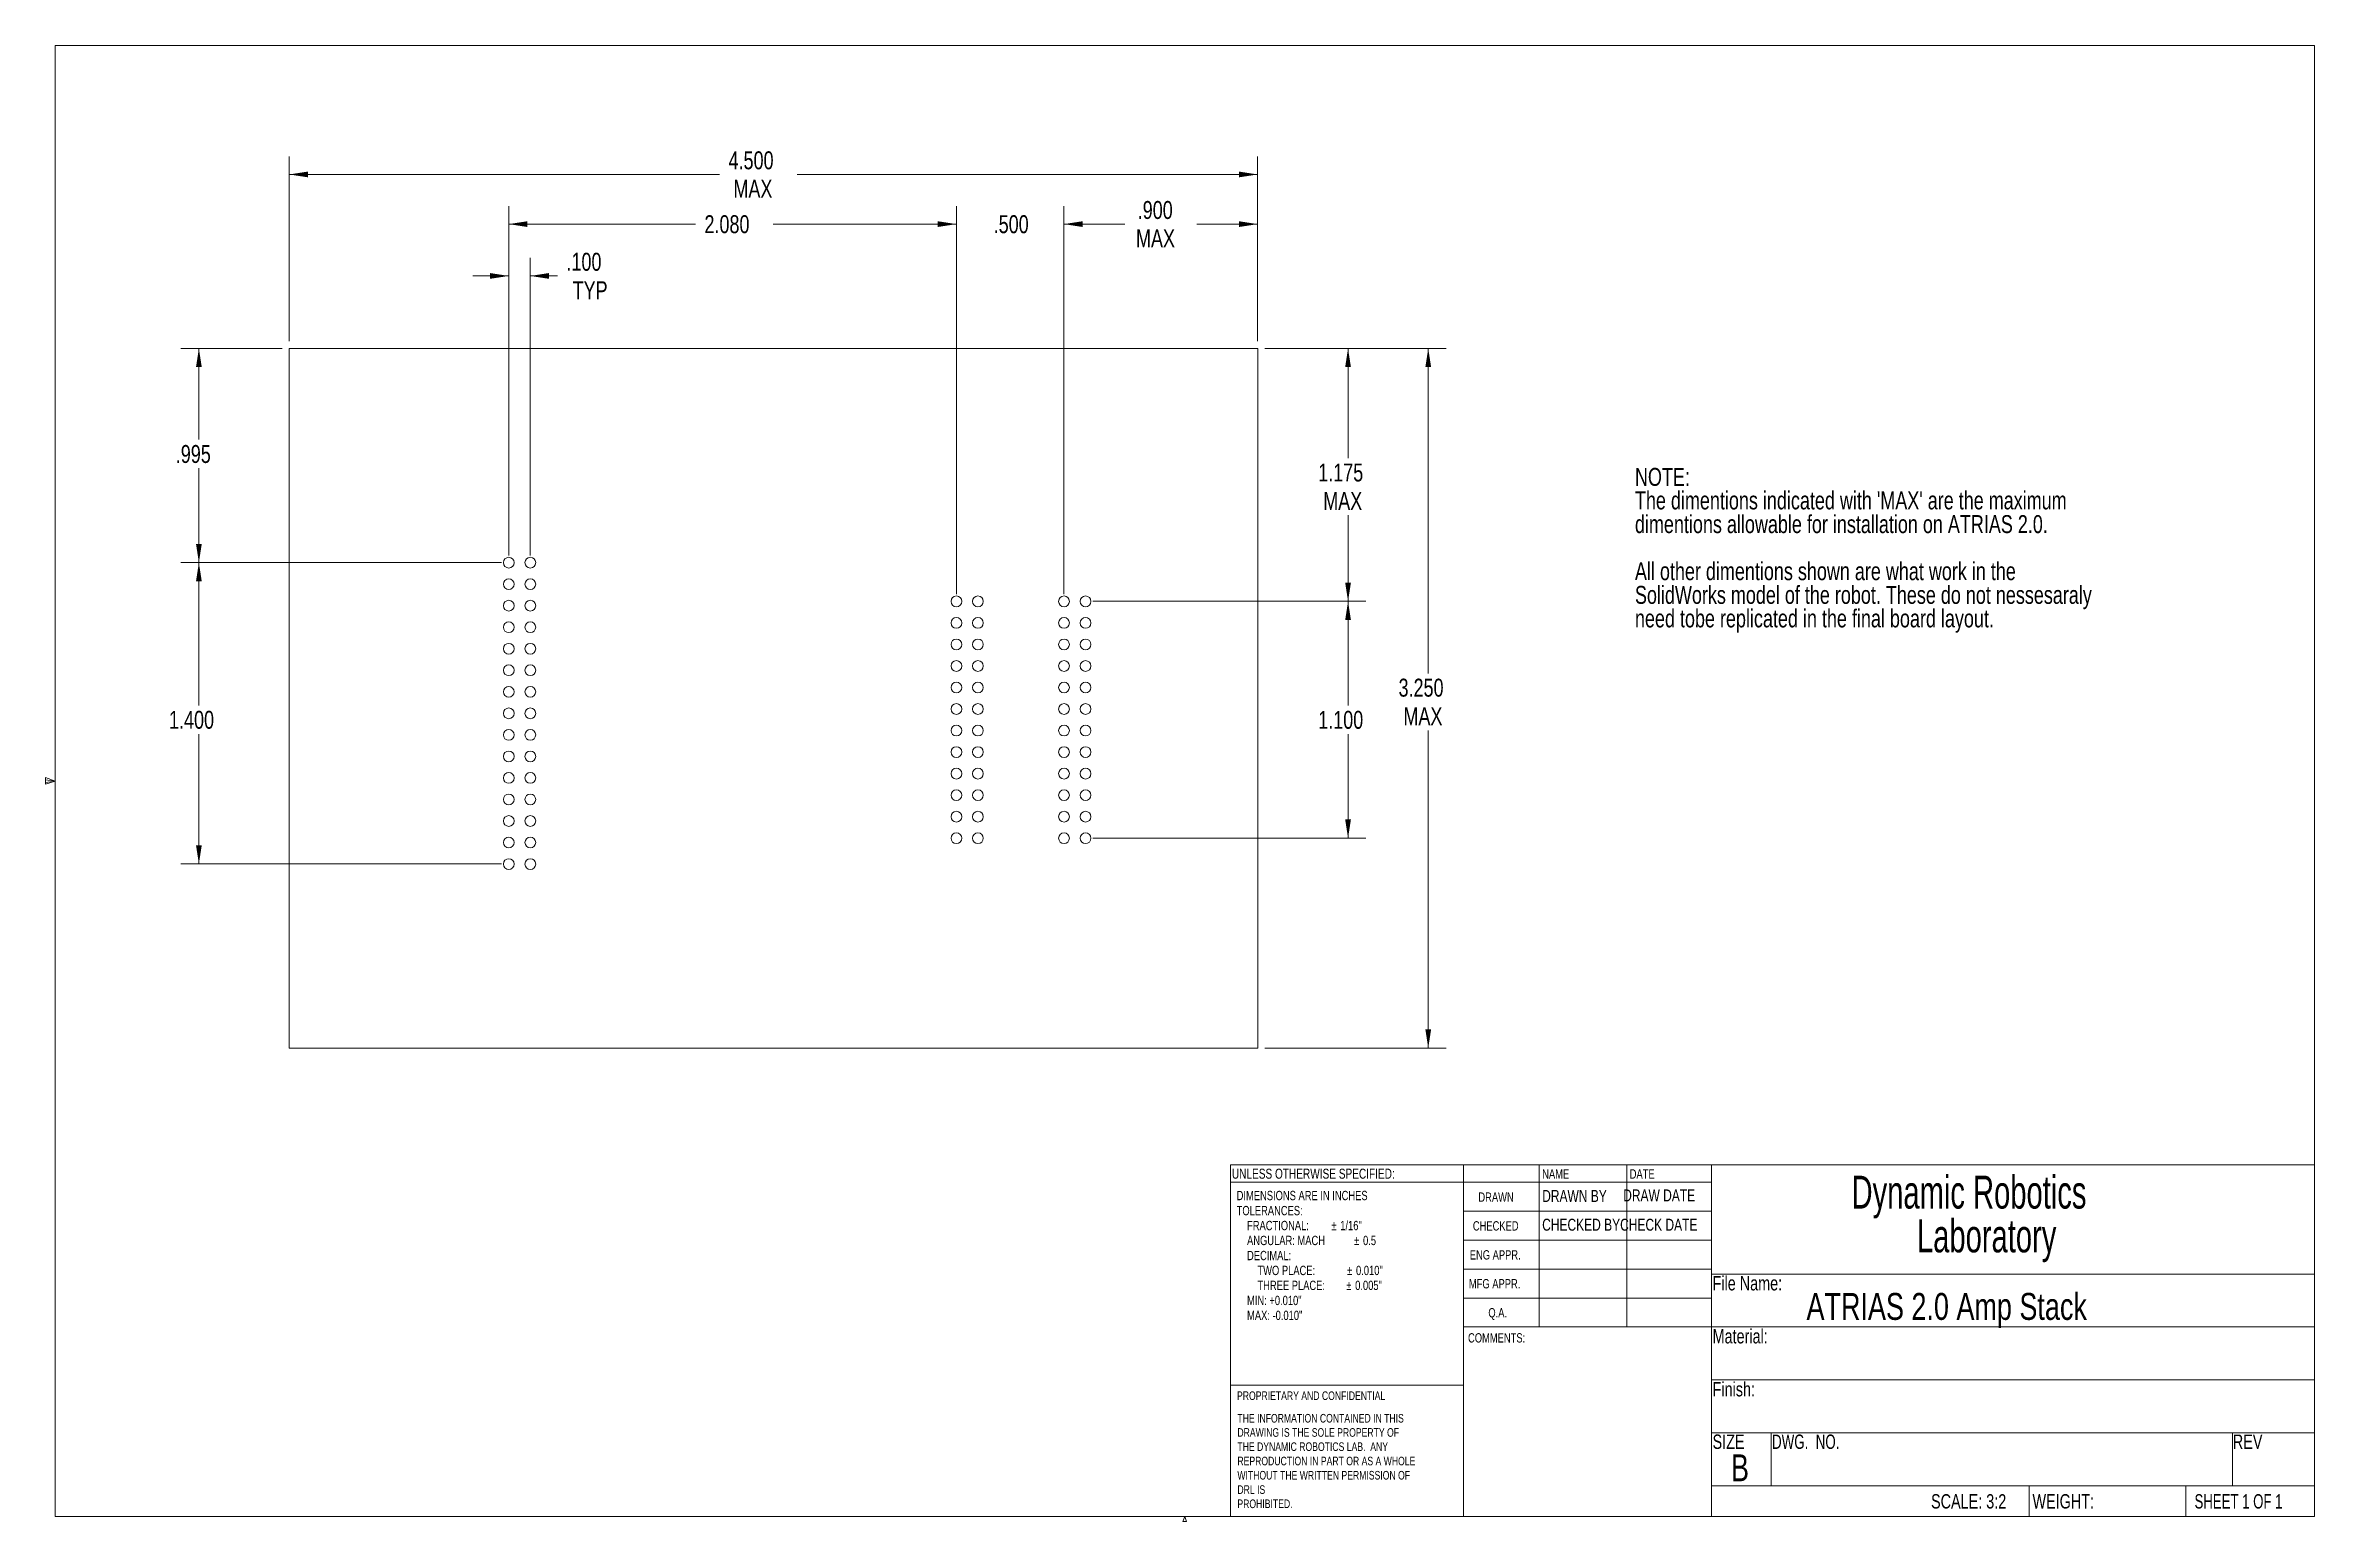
# Model space of a CAD drawing. Header units: inches. Extents: x 0.6 to 16.4, y 0.4 to 10.6.
import ezdxf

# ---------------------------------------------------------------- set-up
doc = ezdxf.new("R2010")
doc.units = ezdxf.units.IN
doc.header["$MEASUREMENT"] = 0
doc.layers.add('FORMAT', color=7, linetype='Continuous')
doc.styles.add('SLDTEXTSTYLE0', font='TXT', dxfattribs={"width": 0.75})
doc.styles.add('SLDTEXTSTYLE1', font='TXT', dxfattribs={"width": 0.694444})
doc.styles.add('SLDTEXTSTYLE2', font='TXT', dxfattribs={"width": 0.6875})
doc.styles.add('SLDTEXTSTYLE3', font='TXT', dxfattribs={"width": 0.663})
doc.dimstyles.new('SLDDIMSTYLE0', dxfattribs={"dimtxt": 0.125, "dimasz": 0.13, "dimexe": 0, "dimexo": 0.0625, "dimgap": 0.03125, "dimtad": 0, "dimtih": 1, "dimtoh": 1, "dimdec": 3, "dimlfac": 0.666667, "dimrnd": 1e-09, "dimzin": 4, "dimdsep": 46, "dimlunit": 5, "dimtxsty": 'SLDTEXTSTYLE0', "dimsah": 1, "dimcen": 0.09, "dimadec": 0, "dimazin": 0, "dimtfac": 1, "dimtdec": 3, "dimtofl": 0, "dimtmove": 0, "dimatfit": 3, "dimfxl": 1, "dimfrac": 2, "dimtolj": 1, "dimtzin": 12, "dimarcsym": 0})
doc.dimstyles.new('SLDDIMSTYLE1', dxfattribs={"dimtxt": 0.125, "dimasz": 0.13, "dimexe": 0, "dimexo": 0.0625, "dimgap": 0.03125, "dimtad": 0, "dimtih": 1, "dimtoh": 1, "dimdec": 3, "dimlfac": 0.666667, "dimrnd": 1e-09, "dimzin": 4, "dimdsep": 46, "dimlunit": 5, "dimtxsty": 'SLDTEXTSTYLE0', "dimsah": 1, "dimcen": 0.09, "dimadec": 0, "dimazin": 0, "dimtfac": 1, "dimtdec": 3, "dimtofl": 0, "dimtmove": 0, "dimatfit": 3, "dimfxl": 1, "dimfrac": 2, "dimtolj": 1, "dimtzin": 12, "dimarcsym": 0})
doc.dimstyles.new('SLDDIMSTYLE2', dxfattribs={"dimtxt": 0.125, "dimasz": 0.13, "dimexe": 0, "dimexo": 0.0625, "dimgap": 0.03125, "dimtad": 0, "dimtih": 1, "dimtoh": 1, "dimdec": 3, "dimlfac": 0.666667, "dimrnd": 1e-09, "dimzin": 12, "dimdsep": 46, "dimlunit": 5, "dimtxsty": 'SLDTEXTSTYLE0', "dimsah": 1, "dimcen": 0.09, "dimadec": 0, "dimazin": 0, "dimtfac": 1, "dimtdec": 3, "dimtofl": 0, "dimtmove": 0, "dimatfit": 3, "dimfxl": 1, "dimfrac": 2, "dimtolj": 1, "dimtzin": 12, "dimarcsym": 0})

# ---------------------------------------------------------------- blocks, each defined once
blk = doc.blocks.new('SW_NOTE_0')
at = {"color": 0, "linetype": 'Continuous', "lineweight": 0, "char_height": 0.125, "attachment_point": 1, "style": 'SLDTEXTSTYLE0'}
for s, insert in [('NOTE:', (0, 0.161)), ("The dimentions indicated with 'MAX' are the maximum ", (0, -0.003)), ('dimentions allowable for installation on ATRIAS 2.0. ', (0, -0.168)), ('All other dimentions shown are what work in the ', (0, -0.496)), ('SolidWorks model of the robot. These do not nessesaraly ', (0, -0.661)), ('need tobe replicated in the final board layout. ', (0, -0.825))]:
    blk.add_mtext(s, dxfattribs=dict(at, insert=insert))
blk = doc.blocks.new('SW_NOTE_1')
at = {"color": 0, "linetype": 'Continuous', "lineweight": 0, "char_height": 0.06, "attachment_point": 1, "style": 'SLDTEXTSTYLE0'}
for s, insert in [('THE INFORMATION CONTAINED IN THIS', (0, 0.077)), ('THE DYNAMIC ROBOTICS LAB.  ANY ', (0, -0.121)), ('DRAWING IS THE SOLE PROPERTY OF', (0, -0.022)), ('REPRODUCTION IN PART OR AS A WHOLE', (0, -0.221)), ('WITHOUT THE WRITTEN PERMISSION OF', (0, -0.32)), ('DRL IS ', (0, -0.42)), ('PROHIBITED.', (0, -0.519))]:
    blk.add_mtext(s, dxfattribs=dict(at, insert=insert))
blk = doc.blocks.new('SW_NOTE_2')
at = {"color": 0, "linetype": 'Continuous', "lineweight": 0, "char_height": 0.065, "attachment_point": 1, "style": 'SLDTEXTSTYLE0'}
for s, insert in [('DIMENSIONS ARE IN INCHES', (0, 0.084)), ('TOLERANCES: ', (0, -0.021)), ('    FRACTIONAL: ', (0, -0.125)), ('%%p', (0.66, -0.125)), ('1/16"', (0.722, -0.125)), ('    ANGULAR: MACH', (0, -0.229)), ('%%p', (0.819, -0.229)), ('0.5', (0.881, -0.229)), ('    DECIMAL: ', (0, -0.334)), ('        TWO PLACE:   ', (0, -0.438)), ('%%p', (0.77, -0.438)), ('0.010"', (0.832, -0.438)), ('        THREE PLACE: ', (0, -0.542)), ('%%p', (0.764, -0.542)), ('0.005"', (0.826, -0.542)), ('    MIN: +0.010"', (0, -0.647)), ('    MAX: -0.010"', (0, -0.751))]:
    blk.add_mtext(s, dxfattribs=dict(at, insert=insert))
blk = doc.blocks.new('SW_NOTE_3')
at = {"layer": 'FORMAT', "color": 0, "attachment_point": 1, "style": 'SLDTEXTSTYLE3'}
for s, insert, char_height in [('Dynamic Robotics ', (0, 0.295), 0.22917), ('Laboratory', (0.456, -0.01), 0.2292)]:
    blk.add_mtext(s, dxfattribs=dict(at, insert=insert, char_height=char_height))
blk = doc.blocks.new('*D5')
at = {"color": 7, "linetype": 'Continuous', "lineweight": 0}
for p, q in [((2.259, 8.581), (2.259, 9.868)), ((9.009, 8.581), (9.009, 9.868)), ((2.259, 9.743), (5.259, 9.743)), ((9.009, 9.743), (5.799, 9.743))]:
    blk.add_line(p, q, dxfattribs=at)
for points in [[(2.259, 9.743), (2.389, 9.723), (2.389, 9.763)], [(9.009, 9.743), (8.879, 9.763), (8.879, 9.723)]]:
    blk.add_solid(points, dxfattribs=at)
at = {"color": 7, "linetype": 'Continuous', "lineweight": 0, "char_height": 0.125, "attachment_point": 1, "style": 'SLDTEXTSTYLE0'}
for s, insert in [('4.500', (5.321, 9.904)), ('MAX', (5.355, 9.706))]:
    blk.add_mtext(s, dxfattribs=dict(at, insert=insert))
blk = doc.blocks.new('*D6')
at = {"color": 7, "linetype": 'Continuous', "lineweight": 0}
for p, q in [((3.789, 7.089), (3.789, 9.522)), ((6.909, 6.819), (6.909, 9.522)), ((3.789, 9.397), (5.091, 9.397)), ((6.909, 9.397), (5.631, 9.397))]:
    blk.add_line(p, q, dxfattribs=at)
for points in [[(3.789, 9.397), (3.919, 9.377), (3.919, 9.417)], [(6.909, 9.397), (6.779, 9.417), (6.779, 9.377)]]:
    blk.add_solid(points, dxfattribs=at)
at = {"color": 7, "linetype": 'Continuous', "lineweight": 0, "insert": (5.153, 9.459), "char_height": 0.125, "attachment_point": 1, "style": 'SLDTEXTSTYLE0'}
blk.add_mtext('2.080', dxfattribs=at)
blk = doc.blocks.new('*D7')
at = {"color": 7, "linetype": 'Continuous', "lineweight": 0}
for p, q in [((6.909, 6.819), (6.909, 9.522)), ((7.659, 6.819), (7.659, 9.522)), ((6.909, 9.397), (6.659, 9.397)), ((7.659, 9.397), (7.909, 9.397))]:
    blk.add_line(p, q, dxfattribs=at)
for points in [[(6.909, 9.397), (6.779, 9.417), (6.779, 9.377)], [(7.659, 9.397), (7.789, 9.377), (7.789, 9.417)]]:
    blk.add_solid(points, dxfattribs=at)
at = {"color": 7, "linetype": 'Continuous', "lineweight": 0, "insert": (7.169, 9.459), "char_height": 0.125, "attachment_point": 1, "style": 'SLDTEXTSTYLE0'}
blk.add_mtext('.500', dxfattribs=at)
blk = doc.blocks.new('*D8')
at = {"color": 7, "linetype": 'Continuous', "lineweight": 0}
for p, q in [((7.659, 6.819), (7.659, 9.522)), ((9.009, 8.581), (9.009, 9.522)), ((7.659, 9.397), (8.083, 9.397)), ((9.009, 9.397), (8.586, 9.397))]:
    blk.add_line(p, q, dxfattribs=at)
for points in [[(7.659, 9.397), (7.789, 9.377), (7.789, 9.417)], [(9.009, 9.397), (8.879, 9.417), (8.879, 9.377)]]:
    blk.add_solid(points, dxfattribs=at)
at = {"color": 7, "linetype": 'Continuous', "lineweight": 0, "char_height": 0.125, "attachment_point": 1, "style": 'SLDTEXTSTYLE0'}
for s, insert in [('.900', (8.173, 9.558)), ('MAX', (8.161, 9.36))]:
    blk.add_mtext(s, dxfattribs=dict(at, insert=insert))
blk = doc.blocks.new('*D9')
at = {"color": 7, "linetype": 'Continuous', "lineweight": 0}
for p, q in [((9.059, 8.531), (10.323, 8.531)), ((10.198, 8.531), (10.198, 6.267)), ((10.198, 3.656), (10.198, 5.87)), ((9.059, 3.656), (10.323, 3.656))]:
    blk.add_line(p, q, dxfattribs=at)
for points in [[(10.198, 8.531), (10.178, 8.401), (10.218, 8.401)], [(10.198, 3.656), (10.218, 3.786), (10.178, 3.786)]]:
    blk.add_solid(points, dxfattribs=at)
at = {"color": 7, "linetype": 'Continuous', "lineweight": 0, "char_height": 0.125, "attachment_point": 1, "style": 'SLDTEXTSTYLE0'}
for s, insert in [('3.250', (9.991, 6.23)), ('MAX', (10.025, 6.031))]:
    blk.add_mtext(s, dxfattribs=dict(at, insert=insert))
blk = doc.blocks.new('*D10')
at = {"color": 7, "linetype": 'Continuous', "lineweight": 0}
for p, q in [((2.209, 8.531), (1.504, 8.531)), ((1.629, 8.531), (1.629, 7.896)), ((1.629, 7.039), (1.629, 7.697)), ((3.739, 7.039), (1.504, 7.039))]:
    blk.add_line(p, q, dxfattribs=at)
for points in [[(1.629, 8.531), (1.609, 8.401), (1.649, 8.401)], [(1.629, 7.039), (1.649, 7.169), (1.609, 7.169)]]:
    blk.add_solid(points, dxfattribs=at)
at = {"color": 7, "linetype": 'Continuous', "lineweight": 0, "insert": (1.468, 7.858), "char_height": 0.125, "attachment_point": 1, "style": 'SLDTEXTSTYLE0'}
blk.add_mtext('.995', dxfattribs=at)
blk = doc.blocks.new('*D11')
at = {"color": 7, "linetype": 'Continuous', "lineweight": 0}
for p, q in [((3.739, 7.039), (1.504, 7.039)), ((1.629, 7.039), (1.629, 6.043)), ((1.629, 4.939), (1.629, 5.844)), ((3.739, 4.939), (1.504, 4.939))]:
    blk.add_line(p, q, dxfattribs=at)
for points in [[(1.629, 7.039), (1.609, 6.909), (1.649, 6.909)], [(1.629, 4.939), (1.649, 5.069), (1.609, 5.069)]]:
    blk.add_solid(points, dxfattribs=at)
at = {"color": 7, "linetype": 'Continuous', "lineweight": 0, "insert": (1.421, 6.006), "char_height": 0.125, "attachment_point": 1, "style": 'SLDTEXTSTYLE0'}
blk.add_mtext('1.400', dxfattribs=at)
blk = doc.blocks.new('*D12')
at = {"color": 7, "linetype": 'Continuous', "lineweight": 0}
for p, q in [((3.789, 9.036), (3.539, 9.036)), ((3.789, 7.089), (3.789, 9.161)), ((3.939, 7.089), (3.939, 9.161)), ((3.939, 9.036), (4.129, 9.036))]:
    blk.add_line(p, q, dxfattribs=at)
for points in [[(3.789, 9.036), (3.659, 9.056), (3.659, 9.016)], [(3.939, 9.036), (4.069, 9.016), (4.069, 9.056)]]:
    blk.add_solid(points, dxfattribs=at)
at = {"color": 7, "linetype": 'Continuous', "lineweight": 0, "char_height": 0.125, "attachment_point": 1, "style": 'SLDTEXTSTYLE0'}
for s, insert in [('.100', (4.191, 9.197)), ('TYP', (4.234, 8.999))]:
    blk.add_mtext(s, dxfattribs=dict(at, insert=insert))
blk = doc.blocks.new('*D13')
at = {"color": 7, "linetype": 'Continuous', "lineweight": 0}
for p, q in [((9.059, 8.531), (9.764, 8.531)), ((9.639, 8.531), (9.639, 7.766)), ((9.639, 6.769), (9.639, 7.369)), ((7.859, 6.769), (9.764, 6.769))]:
    blk.add_line(p, q, dxfattribs=at)
for points in [[(9.639, 8.531), (9.619, 8.401), (9.659, 8.401)], [(9.639, 6.769), (9.659, 6.899), (9.619, 6.899)]]:
    blk.add_solid(points, dxfattribs=at)
at = {"color": 7, "linetype": 'Continuous', "lineweight": 0, "char_height": 0.125, "attachment_point": 1, "style": 'SLDTEXTSTYLE0'}
for s, insert in [('1.175', (9.431, 7.729)), ('MAX', (9.466, 7.531))]:
    blk.add_mtext(s, dxfattribs=dict(at, insert=insert))
blk = doc.blocks.new('*D14')
at = {"color": 7, "linetype": 'Continuous', "lineweight": 0}
for p, q in [((7.859, 6.769), (9.764, 6.769)), ((9.639, 6.769), (9.639, 6.043)), ((9.639, 5.119), (9.639, 5.844)), ((7.859, 5.119), (9.764, 5.119))]:
    blk.add_line(p, q, dxfattribs=at)
for points in [[(9.639, 6.769), (9.619, 6.639), (9.659, 6.639)], [(9.639, 5.119), (9.659, 5.249), (9.619, 5.249)]]:
    blk.add_solid(points, dxfattribs=at)
at = {"color": 7, "linetype": 'Continuous', "lineweight": 0, "insert": (9.431, 6.006), "char_height": 0.125, "attachment_point": 1, "style": 'SLDTEXTSTYLE0'}
blk.add_mtext('1.100', dxfattribs=at)

msp = doc.modelspace()

# ---------------------------------------------------------------- linework, layer by layer
at = {"color": 7, "linetype": 'Continuous', "lineweight": 0}
for p, q in [((0.6263, 10.6421), (16.3763, 10.6421)), ((0.6263, 10.6421), (0.6263, 0.3921)), ((16.3763, 0.3921), (16.3763, 10.6421)), ((0.5591, 5.5411), (0.5591, 5.4945)), ((0.6263, 5.5171), (0.5591, 5.5411)), ((0.6263, 5.5171), (0.5591, 5.5261)), ((0.6263, 5.5171), (0.5591, 5.5068)), ((0.6263, 5.5171), (0.5591, 5.4945)), ((8.8194, 0.3921), (8.8194, 2.8421)), ((8.8194, 2.8421), (16.3763, 2.8421)), ((8.8194, 0.3921), (8.8194, 2.8421)), ((12.1721, 2.7213), (8.8194, 2.7213)), ((10.4448, 2.8421), (10.4448, 0.3921)), ((10.9701, 2.8421), (10.9701, 1.7133)), ((11.5828, 2.8421), (11.5828, 1.7133)), ((12.1721, 2.8421), (12.1721, 0.3921)), ((10.4448, 2.5197), (12.1721, 2.5197)), ((10.4448, 2.3181), (12.1721, 2.3181)), ((12.1721, 2.1165), (10.4448, 2.1165)), ((12.1721, 2.0819), (16.3763, 2.0819)), ((12.1721, 1.9149), (10.4448, 1.9149)), ((12.1721, 1.7133), (10.4448, 1.7133)), ((12.1721, 1.7133), (16.3763, 1.7133)), ((8.8194, 1.3071), (10.4448, 1.3071)), ((10.4448, 0.3921), (10.4448, 1.3071)), ((12.1721, 1.3447), (16.3763, 1.3447)), ((12.1721, 0.9761), (16.3763, 0.9761)), ((12.5888, 0.9761), (12.5888, 0.6075)), ((15.8043, 0.9761), (15.8043, 0.6075)), ((12.1721, 0.6075), (16.3763, 0.6075)), ((14.3872, 0.6075), (14.3872, 0.3921)), ((15.4781, 0.6075), (15.4781, 0.3921)), ((16.3763, 0.3921), (0.6263, 0.3921)), ((8.4878, 0.3575), (8.501, 0.3921)), ((8.5136, 0.3575), (8.4878, 0.3575)), ((8.501, 0.3921), (8.5136, 0.3575))]:
    msp.add_line(p, q, dxfattribs=at)
at = {"color": 7, "linetype": 'Continuous', "lineweight": 15}
for p, q in [((2.2592, 8.5311), (2.2592, 3.6561)), ((9.0092, 8.5311), (2.2592, 8.5311)), ((9.0092, 3.6561), (9.0092, 8.5311)), ((2.2592, 3.6561), (9.0092, 3.6561))]:
    msp.add_line(p, q, dxfattribs=at)
for centre in [(3.7892, 7.0386), (3.9392, 7.0386), (3.7892, 6.8886), (3.9392, 6.8886), (6.9092, 6.7686), (7.0592, 6.7686), (7.6592, 6.7686), (7.8092, 6.7686), (3.7892, 6.7386), (3.9392, 6.7386), (6.9092, 6.6186), (7.0592, 6.6186), (7.6592, 6.6186), (7.8092, 6.6186), (3.7892, 6.5886), (3.9392, 6.5886), (6.9092, 6.4686), (7.0592, 6.4686), (7.6592, 6.4686), (7.8092, 6.4686), (3.7892, 6.4386), (3.9392, 6.4386), (6.9092, 6.3186), (7.0592, 6.3186), (7.6592, 6.3186), (7.8092, 6.3186), (3.7892, 6.2886), (3.7892, 6.1386), (3.9392, 6.2886), (3.9392, 6.1386), (6.9092, 6.1686), (7.0592, 6.1686), (7.6592, 6.1686), (7.8092, 6.1686), (3.7892, 5.9886), (3.9392, 5.9886), (6.9092, 6.0186), (7.0592, 6.0186), (7.6592, 6.0186), (7.8092, 6.0186), (3.7892, 5.8386), (3.9392, 5.8386), (6.9092, 5.8686), (7.0592, 5.8686), (7.6592, 5.8686), (7.8092, 5.8686), (3.7892, 5.6886), (3.9392, 5.6886), (6.9092, 5.7186), (7.0592, 5.7186), (7.6592, 5.7186), (7.8092, 5.7186), (3.7892, 5.5386), (3.9392, 5.5386), (6.9092, 5.5686), (7.0592, 5.5686), (7.6592, 5.5686), (7.8092, 5.5686), (3.7892, 5.3886), (3.9392, 5.3886), (6.9092, 5.4186), (7.0592, 5.4186), (7.6592, 5.4186), (7.8092, 5.4186), (3.7892, 5.2386), (3.9392, 5.2386), (6.9092, 5.2686), (7.0592, 5.2686), (7.6592, 5.2686), (7.8092, 5.2686), (3.7892, 5.0886), (3.9392, 5.0886), (6.9092, 5.1186), (7.0592, 5.1186), (7.6592, 5.1186), (7.8092, 5.1186), (3.7892, 4.9386), (3.9392, 4.9386)]:
    msp.add_circle(centre, 0.0375, dxfattribs=at)

# ---------------------------------------------------------------- block references
at = {"color": 7, "linetype": 'Continuous', "lineweight": 0}
for name, p in [('SW_NOTE_0', (11.6388, 7.5375)), ('SW_NOTE_2', (8.8626, 2.5778)), ('SW_NOTE_1', (8.8677, 1.0305))]:
    msp.add_blockref(name, p, dxfattribs=at)
at = {"layer": 'FORMAT', "color": 7}
msp.add_blockref('SW_NOTE_3', (13.1486, 2.4725), dxfattribs=at)

# ---------------------------------------------------------------- texts
at = {"color": 7, "linetype": 'Continuous', "lineweight": 0, "attachment_point": 1}
for s, insert, char_height, style in [('UNLESS OTHERWISE SPECIFIED:', (8.8294, 2.8164), 0.07, 'SLDTEXTSTYLE0'), ('NAME', (10.9922, 2.8121), 0.065, 'SLDTEXTSTYLE0'), ('DATE', (11.6024, 2.8121), 0.065, 'SLDTEXTSTYLE0'), ('DRAWN', (10.5475, 2.6505), 0.065, 'SLDTEXTSTYLE0'), ('DRAWN BY', (10.9922, 2.6677), 0.08333, 'SLDTEXTSTYLE0'), ('DRAW DATE', (11.5569, 2.6718), 0.08333, 'SLDTEXTSTYLE0'), ('CHECKED', (10.509, 2.4503), 0.065, 'SLDTEXTSTYLE0'), ('CHECKED BY', (10.9922, 2.4675), 0.08333, 'SLDTEXTSTYLE0'), ('CHECK DATE', (11.5356, 2.4675), 0.08333, 'SLDTEXTSTYLE0'), ('ENG APPR.', (10.4874, 2.2484), 0.065, 'SLDTEXTSTYLE0'), ('File Name:', (12.18, 2.0681), 0.1, 'SLDTEXTSTYLE0'), ('MFG APPR.', (10.4815, 2.0472), 0.065, 'SLDTEXTSTYLE0'), ('Q.A.', (10.617, 1.845), 0.065, 'SLDTEXTSTYLE0'), ('COMMENTS:', (10.4753, 1.6702), 0.065, 'SLDTEXTSTYLE0'), ('Material:', (12.18, 1.6989), 0.1, 'SLDTEXTSTYLE0'), ('PROPRIETARY AND CONFIDENTIAL', (8.8651, 1.2646), 0.06, 'SLDTEXTSTYLE0'), ('Finish:', (12.18, 1.3296), 0.1, 'SLDTEXTSTYLE0'), ('SIZE', (12.1798, 0.964), 0.1, 'SLDTEXTSTYLE0'), ('DWG.  NO.', (12.5945, 0.964), 0.1, 'SLDTEXTSTYLE1'), ('REV', (15.8064, 0.964), 0.1, 'SLDTEXTSTYLE0'), ('B', (12.3082, 0.8262), 0.1875, 'SLDTEXTSTYLE0'), ('SCALE: 3:2', (13.7027, 0.5486), 0.1, 'SLDTEXTSTYLE0'), ('WEIGHT: ', (14.4098, 0.5486), 0.1, 'SLDTEXTSTYLE0'), ('SHEET 1 OF 1', (15.5392, 0.5486), 0.1, 'SLDTEXTSTYLE2')]:
    msp.add_mtext(s, dxfattribs=dict(at, insert=insert, char_height=char_height, style=style))
at = {"layer": 'FORMAT', "color": 7, "insert": (12.8346, 1.9503), "char_height": 0.1875, "attachment_point": 1, "style": 'SLDTEXTSTYLE0'}
msp.add_mtext('ATRIAS 2.0 Amp Stack', dxfattribs=at)

# ---------------------------------------------------------------- dimensions: what is measured, and where the dimension line sits
at = {"color": 7, "linetype": 'Continuous', "lineweight": 0}
for base, p1, p2, text, dimstyle, picture, middle in [((2.2592, 9.7428), (9.0092, 8.5311), (2.2592, 8.5311), '<>\\PMAX', 'SLDDIMSTYLE0', '*D5', (5.5288, 9.7428)), ((9.0092, 9.3972), (7.6592, 6.7686), (9.0092, 8.5311), '<>\\PMAX', 'SLDDIMSTYLE0', '*D8', (8.3342, 9.3972)), ((3.9392, 9.0361), (3.7892, 7.0386), (3.9392, 7.0386), '<>\\PTYP', 'SLDDIMSTYLE1', '*D12', (4.3529, 9.0361))]:
    dim = msp.add_linear_dim(base=base, p1=p1, p2=p2, text=text, dimstyle=dimstyle, dxfattribs=at)
    dim.commit()
    dim.dimension.update_dxf_attribs({"geometry": picture, "text_midpoint": middle, "dimtype": 160})
for base, p2, dimstyle, picture, middle in [((3.7892, 9.3972), (3.7892, 7.0386), 'SLDDIMSTYLE0', '*D6', (5.3609, 9.3972)), ((7.6592, 9.3972), (7.6592, 6.7686), 'SLDDIMSTYLE1', '*D7', (7.331, 9.3972))]:
    dim = msp.add_linear_dim(base=base, p1=(6.9092, 6.7686), p2=p2, dimstyle=dimstyle, dxfattribs=at)
    dim.commit()
    dim.dimension.update_dxf_attribs({"geometry": picture, "text_midpoint": middle, "dimtype": 160})
for base, p1, p2, dimstyle, picture, middle in [((1.6293, 7.0386), (2.2592, 8.5311), (3.7892, 7.0386), 'SLDDIMSTYLE2', '*D10', (1.6293, 7.7965)), ((1.6293, 4.9386), (3.7892, 7.0386), (3.7892, 4.9386), 'SLDDIMSTYLE0', '*D11', (1.6293, 5.9436)), ((9.6391, 5.1186), (7.8092, 6.7686), (7.8092, 5.1186), 'SLDDIMSTYLE0', '*D14', (9.6391, 5.9436))]:
    dim = msp.add_linear_dim(base=base, p1=p1, p2=p2, angle=90, dimstyle=dimstyle, dxfattribs=at)
    dim.commit()
    dim.dimension.update_dxf_attribs({"geometry": picture, "text_midpoint": middle, "dimtype": 160})
for base, p2, dimstyle, picture, middle in [((9.6391, 6.7686), (7.8092, 6.7686), 'SLDDIMSTYLE2', '*D13', (9.6391, 7.5678)), ((10.1984, 3.6561), (9.0092, 3.6561), 'SLDDIMSTYLE0', '*D9', (10.1984, 6.0686))]:
    dim = msp.add_linear_dim(base=base, p1=(9.0092, 8.5311), p2=p2, angle=90, text='<>\\PMAX', dimstyle=dimstyle, dxfattribs=at)
    dim.commit()
    dim.dimension.update_dxf_attribs({"geometry": picture, "text_midpoint": middle, "dimtype": 160})

doc.saveas('drawing.dxf')
